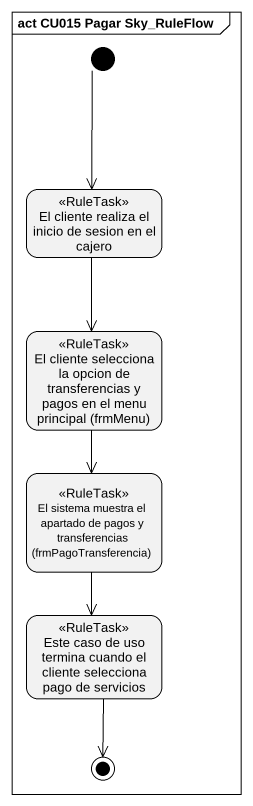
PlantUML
@startuml
mainframe act CU015 Pagar Sky_RuleFlow
hide empty description
state "El cliente realiza el inicio de sesion en el cajero" as El_cliente_realiza_el <<RuleTask>>
state "El cliente selecciona la opcion de transferencias y pagos en el menu principal (frmMenu)" as El_cliente_selecciona_la <<RuleTask>>
state "El sistema muestra el apartado de pagos y transferencias (frmPagoTransferencia)" as El_sistema_muestra_el <<RuleTask>>
state "Este caso de uso termina cuando el cliente selecciona pago de servicios" as Este_caso_de_uso_termina <<RuleTask>>
[*] --> El_cliente_realiza_el
El_cliente_realiza_el --> El_cliente_selecciona_la
El_cliente_selecciona_la --> El_sistema_muestra_el
El_sistema_muestra_el --> Este_caso_de_uso_termina
Este_caso_de_uso_termina --> [*]
@enduml
